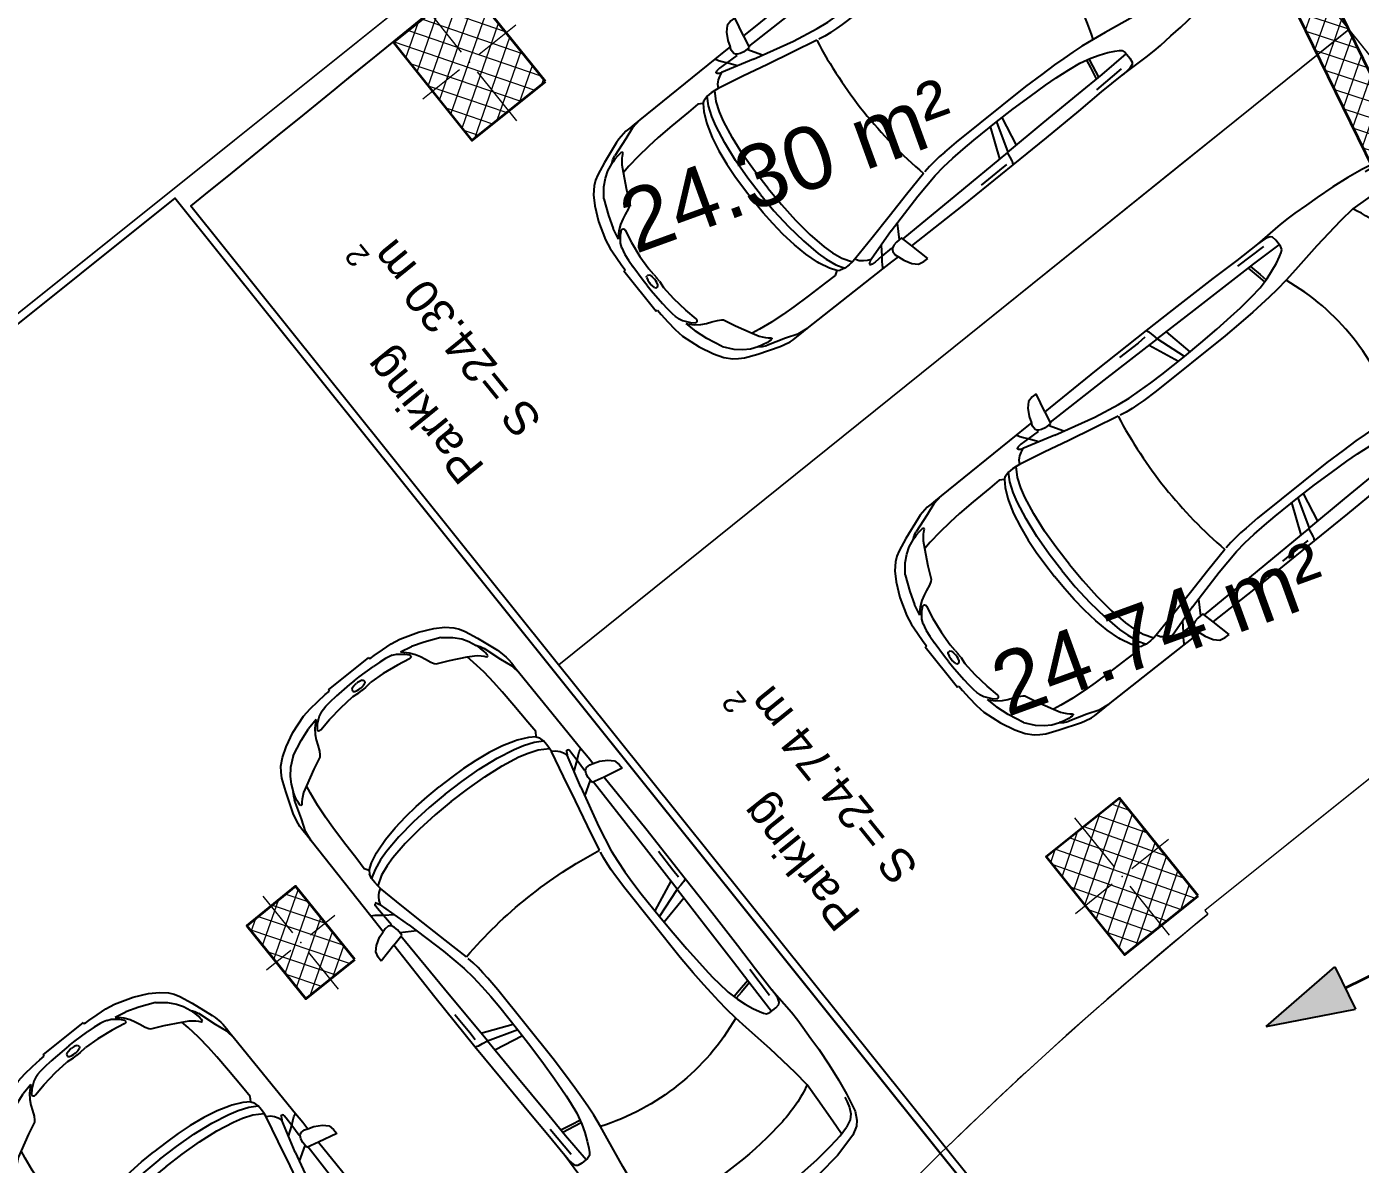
# Model space of a CAD drawing. Header units: metres. Extents: x 7511783 to 7512372, y 4692307 to 4692611.
# Drawn here: x 7511970.1 to 7511978.6, y 4692561.11 to 4692568.36 of the extents above; entities that cross this region are included whole.
import ezdxf

# ---------------------------------------------------------------- set-up
doc = ezdxf.new("R2010")
doc.units = ezdxf.units.M
doc.layers.get('0').update_dxf_attribs({"lineweight": 0})
for name, color, linetype, lineweight in [('2D Drafting - General_Pen_No__1', 7, 'Continuous', 0), ('A - Fill Zone_Pen_No__1', 7, 'Continuous', 0), ('A - Muret', 7, 'Continuous', 0), ('A - Muret_Pen_No__101', 252, 'Continuous', 0), ('A - Muret_Pen_No__7', 7, 'Continuous', 0), ('A - Pllaka Themel', 7, 'Continuous', 0), ('A - Pllaka Themel_Pen_No__42', 8, 'Continuous', 0), ('A - Shtyllat', 7, 'Continuous', 0), ('A - Shtyllat_Pen_No__1', 7, 'Continuous', 0), ('A - Shtyllat_Pen_No__7', 7, 'Continuous', 0), ('A -Polyline', 7, 'Continuous', 0), ('A -Polyline_Pen_No__1', 7, 'Continuous', 0), ('A -Polyline_Pen_No__178', 43, 'Continuous', 0), ('A -Polyline_Pen_No__48', 14, 'Continuous', 0), ('A -Polyline_Pen_No__8', 14, 'Continuous', 0), ('A1 - Bodrumi -1', 7, 'Continuous', 0), ('A1 - Bodrumi -1_Pen_No__42', 8, 'Continuous', 0), ('garazhat-netw', 1, 'Continuous', 0), ('Interior - Furniture _Pen_No__42', 8, 'Continuous', 0)]:
    doc.layers.add(name, color=color, linetype=linetype, lineweight=lineweight)
doc.styles.add('GENERATED_STYLE_1', font='arial.ttf')
doc.styles.get("Standard").update_dxf_attribs({"font": 'arial.ttf'})
pattern_1 = [(44.99999999999998, (0, 0), (-68.94290863686237, 68.94290863686243), []), (135.0000000000001, (0, 0), (68.94290863686219, 68.94290863686261), [])]

# ---------------------------------------------------------------- blocks, each defined once
blk = doc.blocks.new('Slab_5', base_point=(27099.99999994247, -19050.45703700876))
at = {"layer": 'A - Pllaka Themel_Pen_No__42', "color": 8, "linetype": 'Continuous', "lineweight": 25, "flags": 128}
blk.add_lwpolyline([(27099.99999994247, -19050.45703700876), (27099.99999994245, -53141.28956256484), (34367.48378446266, -53141.28956256484), (34572.08011014806, -54047.73212241127), (58725.51372234098, -48551.56399353076), (58577.30438397717, -47886.40318112022), (60192.66493870387, -47573.34216697117), (56976.71528492225, -33242.20353530695), (55470.262655318, -33580.37692266012), (52202.17436583388, -19050.80466526668)], close=True, dxfattribs=at)
blk = doc.blocks.new('Slab_6', base_point=(63264.51523607764, -68393.3326743771))
at = {"layer": 'A1 - Bodrumi -1_Pen_No__42', "color": 8, "linetype": 'Continuous', "lineweight": 25, "flags": 128}
blk.add_lwpolyline([(63264.51523607764, -68393.3326743771), (83257.00457082294, -63909.70114019907), (75456.13369070938, -29146.91751099753, 0.0021919497620864), (57048.23205081843, -33332.54687322022), (60252.72529317138, -47612.63264707229), (58637.28843211705, -47925.70844958309), (58785.1422201114, -48589.27355840802), (58818.69832244765, -48581.63779186852)], format="xyb", close=True, dxfattribs=at)
blk = doc.blocks.new('Wall_17', base_point=(-1850.000000000002, -8550.830745419275))
at = {"layer": 'A - Muret_Pen_No__101', "linetype": 'Continuous', "lineweight": 13}
h = blk.add_hatch(dxfattribs=at)
h.set_pattern_fill('CONCRETE_BLOCK', color=252, style=0, pattern_type=2)
h.set_pattern_definition(pattern_1)
h.paths.add_polyline_path([(-1850.000000000002, -8550.830745419275), (-1850.000000000003, -19000.83600967443), (-1600.000000000003, -19000.83600967443), (-1600.000000000002, -8550.830745419275)])
at = {"layer": 'A - Muret_Pen_No__7', "color": 7, "linetype": 'Continuous', "lineweight": 35, "flags": 128}
for points in [[(-1850.000000000002, -8550.830745419275), (-1850.000000000003, -19000.83600967443)], [(-1600.000000000003, -19000.83600967443), (-1600.000000000002, -8550.830745419275)]]:
    blk.add_lwpolyline(points, dxfattribs=at)
blk = doc.blocks.new('Column_141', base_point=(55613.52767402067, -37860.55248101849))
at = {"layer": 'A - Shtyllat', "linetype": 'Continuous', "lineweight": 0}
h = blk.add_hatch(dxfattribs=at)
h.set_pattern_fill('CONCRETE_BLOCK', color=18, style=0, pattern_type=2)
h.set_pattern_definition(pattern_1)
h.paths.add_polyline_path([(55875.10653684752, -38108.69860434547), (55741.9783790814, -37523.65425251409), (55351.94881119382, -37612.40635769151), (55485.07696895994, -38197.45070952289)])
at = {"layer": 'A - Shtyllat_Pen_No__1', "color": 7, "linetype": 'Continuous', "lineweight": 13}
for p, q in [((55595.77725298519, -37782.54656744096), (55529.21317410213, -37490.02439152528)), ((55691.53358759819, -37842.802059983), (55886.54837154198, -37798.4260073943)), ((55535.52176044315, -37878.30290205397), (55340.50697649936, -37922.67895464268)), ((55631.27809505615, -37938.55839459601), (55697.84217393921, -38231.0805705117))]:
    blk.add_line(p, q, dxfattribs=at)
blk.add_point((55613.52767402067, -37860.55248101849), dxfattribs=at)
at = {"layer": 'A - Shtyllat_Pen_No__7', "color": 7, "linetype": 'Continuous', "lineweight": 35, "flags": 128}
blk.add_lwpolyline([(55875.10653684752, -38108.69860434547), (55741.9783790814, -37523.65425251409), (55351.94881119382, -37612.40635769151), (55485.07696895994, -38197.45070952289)], close=True, dxfattribs=at)
blk = doc.blocks.new('Column_167', base_point=(60501.61449844529, -39779.61817843393))
at = {"layer": 'A - Shtyllat', "linetype": 'Continuous', "lineweight": 0}
h = blk.add_hatch(dxfattribs=at)
h.set_pattern_fill('CONCRETE_BLOCK', color=18, style=0, pattern_type=2)
h.set_pattern_definition(pattern_1)
h.paths.add_polyline_path([(60881.91809411467, -40104.22436309611), (60706.75142893356, -39323.63699488591), (60121.31090277591, -39455.01199377175), (60296.47756795703, -40235.59936198195)])
at = {"layer": 'A - Shtyllat_Pen_No__1', "color": 7, "linetype": 'Continuous', "lineweight": 13}
for p, q in [((60484.09783192718, -39701.55944161292), (60396.51449933662, -39311.26575750781)), ((60579.6732352663, -39762.10151191583), (60872.39349834514, -39696.41401247291)), ((60423.55576162427, -39797.13484495205), (60130.83549854544, -39862.82234439496)), ((60519.13116496341, -39857.67691525495), (60606.71449755395, -40247.97059936005))]:
    blk.add_line(p, q, dxfattribs=at)
blk.add_point((60501.61449844529, -39779.61817843393), dxfattribs=at)
at = {"layer": 'A - Shtyllat_Pen_No__7', "color": 7, "linetype": 'Continuous', "lineweight": 35, "flags": 128}
blk.add_lwpolyline([(60881.91809411467, -40104.22436309611), (60706.75142893356, -39323.63699488591), (60121.31090277591, -39455.01199377175), (60296.47756795703, -40235.59936198195)], close=True, dxfattribs=at)
blk = doc.blocks.new('Column_179', base_point=(59045.0060760387, -33287.85267673247))
at = {"layer": 'A - Shtyllat', "linetype": 'Continuous', "lineweight": 0}
h = blk.add_hatch(dxfattribs=at)
h.set_pattern_fill('CONCRETE_BLOCK', color=18, style=0, pattern_type=2)
h.set_pattern_definition(pattern_1)
h.paths.add_polyline_path([(59425.30967170808, -33612.45886139465), (59250.14300652697, -32831.87149318445), (58664.70248036931, -32963.24649207029), (58839.86914555044, -33743.83386028049)])
at = {"layer": 'A - Shtyllat_Pen_No__1', "color": 7, "linetype": 'Continuous', "lineweight": 13}
for p, q in [((59027.48940952059, -33209.79393991145), (58939.90607693003, -32819.50025580635)), ((59123.06481285972, -33270.33601021436), (59415.78507593855, -33204.64851077144)), ((58966.94733921767, -33305.36934325059), (58674.22707613886, -33371.0568426935)), ((59062.52274255681, -33365.91141355349), (59150.10607514737, -33756.2050976586))]:
    blk.add_line(p, q, dxfattribs=at)
blk.add_point((59045.0060760387, -33287.85267673247), dxfattribs=at)
at = {"layer": 'A - Shtyllat_Pen_No__7', "color": 7, "linetype": 'Continuous', "lineweight": 35, "flags": 128}
blk.add_lwpolyline([(59425.30967170808, -33612.45886139465), (59250.14300652697, -32831.87149318445), (58664.70248036931, -32963.24649207029), (58839.86914555044, -33743.83386028049)], close=True, dxfattribs=at)
blk = doc.blocks.new('Car 05 22')
at = {"layer": 'Interior - Furniture _Pen_No__42', "color": 8, "linetype": 'Continuous', "lineweight": 25}
for p, q in [((1961.117547741, 983.221158223), (1928.938242309, 983.221158223)), ((1928.938242309, 983.221158223), (1957.843908175, 858.0544967500001)), ((1996.903176747, 974.9060932165999), (1961.117547741, 983.221158223)), ((2026.89661068, 945.007687052), (1996.903176747, 974.9060932165999)), ((2054.5732194, 897.577022836), (2026.89661068, 945.007687052)), ((-78.35772569479998, 850.6357850930001), (-168.2198443133, 844.6061713611999)), ((-24.036324899, 852.2918850640001), (-78.35772569479998, 850.6357850930001)), ((40.3182760438, 852.3336850629998), (-24.036324899, 852.2918850640001)), ((230.8030912739, 845.5192631063), (40.3182760438, 852.3336850629998)), ((590.7241636140001, 851.6786068920001), (400.0158099590001, 847.596806379)), ((856.5325990199999, 856.169707455), (590.7241636140001, 851.6786068920001)), ((1129.8609284, 858.5331077519999), (856.5325990199999, 856.169707455)), ((1129.8609284, 858.5331077519999), (1120.69723063, 838.160005195)), ((1536.1071561, 860.3802508980001), (1129.8609284, 858.5331077519999)), ((1957.843908175, 858.0544967500001), (1536.1071561, 860.3802508980001)), ((1957.84390817, 858.0544967500001), (1977.22141076, 777.427813481)), ((2067.91700908, 857.6794056350001), (2054.5732194, 897.577022836)), ((2119.91703998, 857.4374531180001), (2067.91700908, 857.6794056350001)), ((2075.28112592, 835.6608695470001), (2067.91700908, 857.6794056350001)), ((2193.165590015, 856.4504063259001), (2119.91703998, 857.4374531180001)), ((2182.27381684, 834.081841238), (2193.16559002, 856.4504063260001)), ((2808.01466132, 852.5547640039999), (2193.165590015, 856.4504063259001)), ((2855.711363900001, 852.6327640009998), (2808.01466132, 852.5547640039999)), ((2808.01466132, 852.5547640039999), (2876.86636504, 843.317264394)), ((2891.44016583, 852.5287640049999), (2855.711363900001, 852.6327640009998)), ((2922.51356751, 852.034364026), (2891.44016583, 852.5287640049999)), ((2945.17226874, 849.4061641369999), (2922.51356751, 852.034364026)), ((-706.3378894982, 775.7872218095), (-757.6903274910002, 747.022066986)), ((-585.227090103, 801.027979058), (-706.3378894982, 775.7872218095)), ((-626.571782751, 772.4860242179999), (-664.8727541800001, 760.961322365)), ((-594.8871138119998, 778.4895580349998), (-626.571782751, 772.4860242179999)), ((-483.1389679684001, 817.2581826864), (-585.227090103, 801.027979058)), ((-372.3345973750002, 830.229933465), (-483.1389679684001, 817.2581826864)), ((-251.752794228, 841.043733947), (-372.3345973750002, 830.229933465)), ((-168.2198443133, 844.6061713611999), (-251.752794228, 841.043733947)), ((124.560977278, 791.3967861309999), (129.0398444, 820.4687779309999)), ((125.693926866, 743.8968737240001), (124.560977278, 791.3967861309999)), ((129.0398444, 820.4687779309999), (138.886242882, 832.3883788069998)), ((138.886242882, 832.3883788069998), (165.168377873, 840.275885275)), ((165.168377873, 840.275885275), (194.733578306, 844.324685204)), ((194.733578306, 844.324685204), (230.803091274, 845.519263106)), ((210.873013229, 809.2317387879999), (418.0703055720001, 816.1926024380003)), ((400.0158099590001, 847.596806379), (230.8030912739, 845.5192631063)), ((813.627009446, 769.327996556), (521.9507803269998, 764.6728959719999)), ((1108.59023357, 773.98329714), (813.627009446, 769.327996556)), ((1036.25651944, 772.8416796290002), (996.5002997029998, 578.7916468290002)), ((1041.96657906, 578.0240872360001), (1107.56627095, 773.967136299)), ((1173.32542975, 774.895061201), (1090.33970038, 577.89253068)), ((1115.14443198, 808.948201529), (1108.59023357, 773.98329714)), ((1108.59023357, 773.98329714), (1537.61805657, 780.025947399)), ((1119.51383092, 833.2672045809999), (1115.14443198, 808.948201529)), ((1120.16623076, 836.3248049650001), (1119.51383092, 833.2672045809999)), ((1120.69723063, 838.160005195), (1120.16623076, 836.3248049650001)), ((1162.63563846, 830.4777734580001), (1220.13025657, 829.0713745190002)), ((1220.13025657, 829.0713745190002), (1369.65750367, 831.489072695)), ((1537.61805657, 780.025611521), (1974.99295641, 786.0764425990001)), ((1939.15395607, 686.22492547), (1995.917261, 777.427813481)), ((1977.22141076, 777.427813481), (2019.59119012, 777.427813481)), ((2019.59119012, 777.427813481), (2044.48611622, 783.069509224)), ((2044.48611622, 783.069509224), (2063.35562216, 792.2740022800001)), ((2063.35562216, 792.2740022800001), (2070.42572439, 799.8521965630001)), ((2068.68333559, 787.696981005), (2065.39356605, 794.4584027669999)), ((2068.68333559, 787.696981005), (2148.02030692, 790.4828861469999)), ((2070.42572439, 799.8521965630001), (2075.2191259, 809.3983893609999)), ((2075.2191259, 809.3983893609999), (2075.28112592, 835.6608695470001)), ((2106.51930118, 732.1586113790001), (2148.02030692, 790.4828861469999)), ((2148.02030692, 790.4828861469999), (2166.81146925, 813.814537484)), ((2148.02030692, 790.4828861469999), (2205.61920777, 792.204186117)), ((2166.81146925, 813.814537484), (2182.27381684, 834.081841238)), ((2205.61920777, 792.204186117), (2227.21980808, 791.0038861380001)), ((2226.59190807, 769.8777067159999), (2213.53100788, 762.9814866290001)), ((2234.36910819, 773.9630864369999), (2226.59190807, 769.8828865080001)), ((2227.21980808, 791.0038861380001), (2232.61990816, 790.029986155)), ((2232.61990816, 790.029986155), (2237.93539134, 787.2871225249999)), ((2238.46067648, 776.864360243), (2234.36910819, 773.9630864369999)), ((2240.81890828, 784.03918626), (2237.93539134, 787.2871225249999)), ((2238.46067648, 776.864360243), (2240.85090828, 780.5209863219999)), ((2240.85090828, 780.5209863219999), (2240.81890828, 784.03918626)), ((2876.86636504, 843.317264394), (2954.16376923, 813.731165643)), ((2904.11849592, 832.8863289209997), (2905.06820589, 832.8379901159999)), ((2989.61447115, 839.6482645490003), (2945.17226874, 849.4061641369999)), ((2954.16376923, 813.731165643), (3075.78877375, 774.6896785450001)), ((3013.55027244, 833.064864827), (2989.61447115, 839.6482645490003)), ((3154.26138006, 782.5577669589998), (3013.55027244, 833.064864827)), ((3023.66221975, 762.4851866380001), (3034.64521991, 765.0503865930001)), ((3034.64521991, 765.0503865930001), (3046.93432009, 763.817386614)), ((3100.48402088, 763.1120866269999), (3075.78877375, 774.6896785450001)), ((3235.883818752, 747.6101556219), (3154.26138006, 782.5577669589998)), ((-784.8200333720001, 721.8124613509999), (-815.0478655078, 667.7598955197002)), ((-757.6903274910002, 747.022066986), (-784.8200333720001, 721.8124613509999)), ((-729.425104913, 716.3992494200002), (-750.577082573, 669.7773949330001)), ((-701.0941271610001, 743.2591195180001), (-729.425104913, 716.3992494200002)), ((-664.8727541800001, 760.961322365), (-701.0941271610001, 743.2591195180001)), ((327.3887276080001, 761.920895626), (125.394377448, 756.455747737)), ((132.429139117, 722.8048827370001), (125.693926866, 743.8968737240001)), ((146.670770152, 710.6062742990001), (132.429139117, 722.8048827370001)), ((171.252864179, 696.6287725440001), (146.670770152, 710.6062742990001)), ((212.566754139, 676.5412700230002), (171.252864179, 696.6287725440001)), ((521.9507803269998, 764.6728959719999), (327.3887276080001, 761.920895626)), ((339.1227247570001, 683.1192857359999), (329.5580559370001, 633.8673348859999)), ((355.2943663540001, 762.315609428), (339.1227247570001, 683.1192857359999)), ((357.2289958010001, 683.375391506), (346.76505809, 629.492778784)), ((373.4006373970002, 762.5717151969999), (357.2289958010001, 683.375391506)), ((2000.39650233, 701.591770694), (1730.35620914, 633.8338533080002)), ((2000.39650233, 701.591770694), (2213.53100788, 762.9814866290001)), ((2122.045506540001, 659.9572884350001), (2293.79610906, 697.6509877739999)), ((2213.53100788, 762.9814866290001), (2238.34670825, 752.240186817)), ((2238.34670825, 752.240186817), (2258.53170854, 739.717487037)), ((2258.53170854, 739.717487037), (2269.0398087, 731.086787188)), ((2269.0398087, 731.086787188), (2278.83550884, 721.965087348)), ((2278.83550884, 721.965087348), (2293.79610906, 697.6509877739999)), ((2293.79610906, 697.6509877739999), (2317.1870094, 700.7385877199999)), ((2293.79610906, 697.6386630720001), (2293.79610906, 697.6509877739999)), ((2317.1870094, 700.7385877199999), (2345.74280982, 702.7498876850001)), ((2355.134199750001, 639.912801441), (2317.1870094, 700.7385877199999)), ((2345.74280982, 702.7498876850001), (2378.929310310001, 702.0184876970001)), ((2410.10490185, 649.1086815510001), (2378.929310310001, 702.0184876970001)), ((2378.929310310001, 702.0184876970001), (2410.57231077, 694.2028878339999)), ((2410.57231077, 694.2028878339999), (2410.58631694, 694.1782473540001)), ((2428.73881104, 681.7061880529999), (2410.57231077, 694.2028878339999)), ((2428.73881104, 681.7061880529999), (2457.25830016, 700.035535323)), ((2428.77597173, 681.700745325), (2428.73881104, 681.7061880529999)), ((2428.77597173, 681.700745325), (2456.66545813, 639.8418234830003)), ((2457.25830016, 700.035535323), (2535.4819126, 697.9905877680001)), ((2535.422612600001, 697.9916562040003), (2673.21491462, 695.5089878119999)), ((2535.46586986, 697.9894090810001), (2535.4819126, 697.988971943)), ((2673.21491462, 695.5089878119999), (2787.200816290001, 691.4809878819998)), ((2787.200816290001, 691.4809878819998), (2868.415817480001, 687.223087957)), ((2868.395882330001, 687.22488671), (2959.72331881, 678.984388101)), ((2959.72331881, 678.984388101), (2868.415817480001, 687.1969879569999)), ((3022.47491973, 758.305686711), (3023.66221975, 762.4851866380001)), ((3024.49924208, 753.7186598590001), (3022.47491973, 758.305686711)), ((3037.91041996, 743.452886971), (3024.49924208, 753.7186598590001)), ((3050.61522015, 730.6688871950001), (3037.91041996, 743.452886971)), ((3046.93432009, 763.817386614), (3060.9451203, 762.9292866300001)), ((3064.50712035, 714.6457874760001), (3050.61522015, 730.6688871950001)), ((3060.9451203, 762.9292866300001), (3089.85712072, 757.3861867269998)), ((3076.97452053, 697.807687771), (3064.50712035, 714.6457874760001)), ((3100.00912087, 656.556188494), (3076.97452053, 697.807687771)), ((3089.85712072, 757.3861867269998), (3108.43932099, 751.4304868319999)), ((3114.13862108, 753.3111867989999), (3100.48402088, 763.1120866269999)), ((3108.43932099, 751.4304868319999), (3122.8656212, 746.4359869189999)), ((3122.8656212, 746.4359869189999), (3114.13862108, 753.3111867989999)), ((3170.0706946, 726.5554905960001), (3122.8656212, 746.4359869189999)), ((3211.69204952, 701.0151137130001), (3170.0706946, 726.5554905960001)), ((3254.25934432, 663.1775183300001), (3211.69204952, 701.0151137130001)), ((3269.07948628, 728.3294692490001), (3235.883818752, 747.6101556219)), ((3298.56678787, 705.6390702070001), (3269.07948628, 728.3294692490001)), ((3337.33388997, 663.3806719909999), (3298.56678787, 705.6390702070001)), ((-815.0478655078, 667.7598955197002), (-855.0523550635, 511.0116477078998)), ((-768.2719792499998, 602.2788720830002), (-782.764796709, 510.0106247469999)), ((-768.2719792499998, 602.2788720830002), (-750.577082573, 669.7773949330001)), ((-764.3441764490001, 617.261773195), (-665.728145997, 623.9546285630003)), ((-665.728145997, 623.9546285630003), (-500.877431885, 634.180288886)), ((-500.877431885, 634.180288886), (-383.0238853850001, 641.9613403830001)), ((-383.0238853850001, 641.9613403830001), (-274.220886173, 631.318400078)), ((-274.220886173, 631.318400078), (-56.404854203, 600.536895199)), ((-56.404854203, 600.536895199), (145.941775497, 566.5900898169999)), ((266.3151410770001, 654.566867265), (212.566754139, 676.5412700230002)), ((319.4903281550001, 636.426864989), (266.3151410770001, 654.566867265)), ((392.7088835140001, 617.8124267930001), (319.4903281550001, 636.426864989)), ((474.8166917820001, 607.1053878569999), (392.7088835140001, 617.8124267930001)), ((521.3449804749999, 601.6186871690002), (474.8166917820001, 607.1053878569999)), ((569.9935686519999, 596.8381865689998), (521.3449804749999, 601.6186871690002)), ((652.59274858, 590.9845858339997), (569.9935686519999, 596.8381865689998)), ((1562.00595611, 600.596478384), (1483.8761315, 590.1361862749999)), ((1730.35620914, 633.8338533080002), (1562.00595611, 600.596478384)), ((1779.61280153, 581.7538898049997), (1952.84760406, 621.338789111)), ((1952.84760406, 621.338789111), (2122.045506540001, 659.9572884350001)), ((2379.77420337, 575.387091212), (2355.13301598, 639.9159014410001)), ((2436.02871163, 583.2244924540001), (2410.10490185, 649.1086815510001)), ((2456.66545813, 639.8418234830003), (2487.236391870001, 574.2621729599999)), ((2959.72331881, 678.984388101), (3047.2313201, 666.2002883250001)), ((3047.20992906, 666.2041971140001), (3100.00912087, 656.556188494)), ((3152.92075342, 553.873393456), (3100.00912087, 656.556188494)), ((3301.867263790001, 602.80900872), (3254.25934432, 663.1775183300001)), ((3301.867263790001, 602.80900872), (3346.015513130001, 501.4217980699999)), ((3374.49419199, 603.583974516), (3337.33388997, 663.3806719909999)), ((3418.40079436, 512.7439783509999), (3374.49419199, 603.583974516)), ((-855.0523550635, 511.0116477078998), (-874.6778528530002, 344.9579771100001)), ((-782.7621654889999, 510.027376359), (-794.5333543099999, 390.6265818930001)), ((145.941775497, 566.5900898169999), (233.261172115, 552.312592089)), ((233.261172115, 552.312592089), (315.3092800730001, 541.359190513)), ((315.2936019620001, 541.3606176840001), (384.2945810830001, 535.0794906230001)), ((384.2815104790001, 535.080362318), (454.174320738, 530.4191213629999)), ((454.170282107, 530.4193907049998), (526.242583163, 526.2868907769997)), ((526.2331313149998, 526.2873073839999), (627.7018846490002, 521.814890855)), ((627.698546207, 521.8149872519999), (756.75876515, 518.0884218199999)), ((772.8388193580001, 584.9903850819998), (652.59274858, 590.9845858339997)), ((756.75876515, 518.0884218199999), (1322.62824821, 518.052230308)), ((907.2666866909999, 580.298084493), (772.8388193580001, 584.9903850819998)), ((1041.96657906, 578.0240872360001), (907.2666866909999, 580.298084493)), ((1227.79815085, 577.5186957939999), (1041.96657906, 578.0240872360001)), ((1316.09897866, 580.475793563), (1227.79815085, 577.5186957939999)), ((1403.02450604, 584.4121905939998), (1316.09897866, 580.475793563)), ((1322.62824821, 518.052230308), (1420.49779626, 521.652890858)), ((1483.8761315, 590.1361862749999), (1403.02450604, 584.4121905939998)), ((1420.49066257, 521.652523245), (1466.64156934, 524.030772681)), ((1466.62639694, 524.0299908169999), (1510.87647584, 527.594696836)), ((1510.85529759, 527.5929907539999), (1554.25309822, 533.0576906580001)), ((1554.25309822, 533.0576906580001), (1596.82961355, 540.969674969)), ((1597.28918852, 541.1774857889999), (1596.65116701, 540.8889849259999)), ((1610.72419049, 544.0665862469999), (1779.61280153, 581.7538898049997)), ((2397.334105950001, 514.2584815219999), (2379.77250853, 575.3929912130001)), ((2419.31580918, 395.7362626700001), (2397.33316008, 514.2635815229997)), ((2453.63941421, 521.616582688), (2436.02871163, 583.2244924540001)), ((2477.61661773, 401.0764635800001), (2453.63941421, 521.616582688)), ((2487.236391870001, 574.2621729599999), (2491.79934275, 562.0052962960001)), ((2491.79994982, 562.0052962960001), (2517.90263133, 477.034766618)), ((3189.62073735, 475.569766106), (3152.92075342, 553.873393456)), ((3457.47689648, 393.0984834030001), (3418.40079436, 512.7439783509999)), ((2517.90263133, 477.034766618), (2537.54372273, 384.0810341510001)), ((3199.39883308, 466.7584630290001), (3189.62073735, 475.569766106)), ((3220.69886845, 454.388540188), (3199.39883308, 466.7584630290001)), ((3256.10680826, 439.2417534179999), (3220.67662376, 454.4014587129999)), ((3288.390194130001, 425.101248479), (3256.10680826, 439.2417534179999)), ((3319.36158057, 408.41284265), (3288.390194130001, 425.101248479)), ((3346.015513130001, 501.4217980699999), (3374.297465860001, 419.557472908)), ((-874.6778528530002, 344.9579771100001), (-882.944054645, 194.680643518)), ((-794.5333543099999, 390.6265818930001), (-802.4328468090001, 258.715288008)), ((2433.73206705, 266.091642182), (2419.31580918, 395.7362626700001)), ((2493.88922012, 269.050242651), (2477.61661773, 401.0764635800001)), ((2537.54372273, 384.0810341510001), (2551.45611664, 285.6281997640001)), ((3353.46269085, 384.2512837760001), (3319.36158057, 408.41284265)), ((3321.23357975, 370.497229407), (3320.99727986, 362.132926485)), ((3320.99727986, 362.132926485), (3338.31527228, 276.8564967000001)), ((3324.654278260001, 377.297531782), (3321.23357975, 370.497229407)), ((3328.30797666, 379.591332583), (3324.654278260001, 377.297531782)), ((3338.468372210001, 379.4523325350001), (3328.30797666, 379.591332583)), ((3363.640761200001, 357.811724976), (3338.468372210001, 379.4523325350001)), ((3377.182392130001, 359.9734848010001), (3353.46269085, 384.2512837760001)), ((3396.66521323, 315.8049103040001), (3363.640761200001, 357.811724976)), ((3391.09039087, 344.247647689), (3374.297465860001, 419.557472908)), ((3391.09039087, 344.247647689), (3377.182392130001, 359.9734848010001)), ((3468.34279707, 330.9338860280001), (3457.47689648, 393.0984834030001)), ((-802.4328468090001, 258.715288008), (-806.8131426489999, 124.936494209)), ((2441.61713002, 131.955220918), (2433.73181129, 266.093942182)), ((2503.10292147, 133.173421111), (2493.88922012, 269.050242651)), ((2551.45611664, 285.6281997640001), (2559.71041303, 193.693567653)), ((3338.31527228, 276.8564967000001), (3351.882966340001, 172.661960307)), ((3408.0703938, 289.3779877820001), (3396.66521323, 315.8049103040001)), ((3408.0703938, 289.3779877820001), (3413.77629411, 267.259988716)), ((3413.77548775, 267.2641933500001), (3418.45445829, 242.866384828)), ((3474.4914974, 263.721088865), (3468.34279707, 330.9338860280001)), ((3478.33319761, 199.917191559), (3474.4914974, 263.721088865)), ((-882.944054645, 194.680643518), (-885.3767076889999, 0)), ((2559.71041303, 193.693567653), (2564.38081099, 101.185635342)), ((3351.882966340001, 172.661960307), (3358.343763510001, 75.87012649980001)), ((3418.452194370001, 242.878189745), (3424.044894670001, 200.723791525)), ((3424.044894670001, 200.723791525), (3427.72848251, 152.023715234)), ((3479.35651311, 164.9481933352), (3478.33319761, 199.917191559)), ((-806.8131426489999, 124.936494209), (-808.0470753050001, 0)), ((2444.0197128, -0.0273000043277), (2441.61701245, 131.957220918)), ((2506.01959488, -3.86e-13), (2503.10292147, 133.173421111)), ((2564.38081099, 101.185635342), (2566.01761027, -0.00610000213065)), ((3432.36383112, 39.98011396419999), (3427.72848251, 152.023715234)), ((3489.519598210001, 164.9481933352), (3479.35651311, 164.9481933352)), ((3489.519598210001, -164.9481933352), (3489.519598210001, 164.9481933352)), ((-885.3767076889999, 0), (-882.944054645, -194.680643518)), ((-806.8131426489999, -124.936494209), (-808.0470753050001, 1.477e-13)), ((2444.0197128, 0.0273000043271), (2441.61701245, -131.957220918)), ((2564.38081099, -101.185635342), (2566.01761027, 0.00610000212997)), ((3353.95786543, 27.8932505984), (3358.343763510001, 75.87012649980001)), ((3353.95786543, 27.8932505984), (3353.95786543, -0.7649002671629999)), ((3353.95786543, -27.8932505984), (3353.95786543, 0.7649002671619999)), ((3370.89075802, 11.74110410089999), (3370.32315827, -0.7649002671629999)), ((3370.89075802, -11.74110410089999), (3370.32315827, 0.7649002671619999)), ((3372.49235732, 23.6550082622), (3370.89075802, 11.74110410089999)), ((3376.267285060001, 38.99395092400001), (3372.49235732, 23.6550082622)), ((3381.98685317, 46.5714162664), (3376.267285060001, 38.99395092400001)), ((3386.21005132, 48.3522168884), (3381.98685317, 46.5714162664)), ((3386.21005132, 48.3522168884), (3394.28954778, 48.3522168884)), ((3398.51284593, 46.5714162664), (3394.28954778, 48.3522168884)), ((3404.23226311, 38.99375151340001), (3398.51284593, 46.5714162664)), ((3404.23226311, 38.99375151340001), (3408.00714178, 23.6550082622)), ((3408.00714178, 23.6550082622), (3409.766541010001, 8.055102813469999)), ((3409.766541010001, 8.055102813469999), (3409.766541010001, -4.961e-13)), ((3431.76949509, 57.3729975776), (3431.76949509, 56.7710829698)), ((3432.04453126, -0.0109000038072), (3432.36383112, 39.98011396419999)), ((3432.04453126, 0.0109000038063), (3432.36383112, -39.98011396419999)), ((2506.01959488, -2.78e-13), (2503.10292147, -133.173421111)), ((3351.882966340001, -172.661960307), (3358.343763510001, -75.87012649980001)), ((3353.95786543, -27.8932505984), (3358.343763510001, -75.87012649980001)), ((3372.49235732, -23.6550082622), (3370.89075802, -11.74110410089999)), ((3376.267285060001, -38.99395092400001), (3372.49235732, -23.6550082622)), ((3381.98685317, -46.5714162664), (3376.267285060001, -38.99395092400001)), ((3386.21005132, -48.3522168884), (3381.98685317, -46.5714162664)), ((3386.21005132, -48.3522168884), (3394.28954778, -48.3522168884)), ((3398.51284593, -46.5714162664), (3394.28954778, -48.3522168884)), ((3404.23226311, -38.99375151340001), (3398.51284593, -46.5714162664)), ((3404.23226311, -38.99375151340001), (3408.00714178, -23.6550082622)), ((3408.00714178, -23.6550082622), (3409.766541010001, -8.055102813469999)), ((3409.766541010001, -8.055102813469999), (3409.766541010001, -3.892e-13)), ((3432.36383112, -39.98011396419999), (3427.72848251, -152.023715234)), ((3431.76949509, -57.3729975776), (3431.76949509, -56.7710829698)), ((-802.4328468090001, -258.715288008), (-806.8131426489999, -124.936494209)), ((2441.61713002, -131.955220918), (2433.73181129, -266.093942182)), ((2503.10292147, -133.173421111), (2493.88922012, -269.050242651)), ((2559.71041303, -193.693567653), (2564.38081099, -101.185635342)), ((3424.044894670001, -200.723791525), (3427.72848251, -152.023715234)), ((3478.33319761, -199.917191559), (3479.35651311, -164.9481933352)), ((3479.35651311, -164.9481933352), (3489.519598210001, -164.9481933352)), ((-882.944054645, -194.680643518), (-874.6778528530002, -344.9579771100001)), ((2551.45611664, -285.6281997640001), (2559.71041303, -193.693567653)), ((3338.31527228, -276.8564967000001), (3351.882966340001, -172.661960307)), ((3413.77548775, -267.2641933500001), (3418.45445829, -242.866384828)), ((3418.452194370001, -242.878189745), (3424.044894670001, -200.723791525)), ((3474.4914974, -263.721088865), (3478.33319761, -199.917191559)), ((-794.5333543099999, -390.6265818930001), (-802.4328468090001, -258.715288008)), ((2433.73206705, -266.091642182), (2419.31580918, -395.7362626700001)), ((2493.88922012, -269.050242651), (2477.61661773, -401.0764635800001)), ((2537.54372273, -384.0810341510001), (2551.45611664, -285.6281997640001)), ((3320.99727986, -362.132926485), (3338.31527228, -276.8564967000001)), ((3396.66521323, -315.8049103040001), (3363.640761200001, -357.811724976)), ((3408.0703938, -289.3779877820001), (3396.66521323, -315.8049103040001)), ((3408.0703938, -289.3779877820001), (3413.77629411, -267.259988716)), ((3457.47689648, -393.0984834030001), (3468.34279707, -330.9338860280001)), ((3468.34279707, -330.9338860280001), (3474.4914974, -263.721088865)), ((-874.6778528530002, -344.9579771100001), (-855.0523550635, -511.0116477078998)), ((-782.7621654889999, -510.027376359), (-794.5333543099999, -390.6265818930001)), ((2419.31580918, -395.7362626700001), (2397.33316008, -514.2635815229997)), ((2477.61661773, -401.0764635800001), (2453.63941421, -521.616582688)), ((2517.90263133, -477.034766618), (2537.54372273, -384.0810341510001)), ((3319.36158057, -408.41284265), (3288.390194130001, -425.101248479)), ((3353.46269085, -384.2512837760001), (3319.36158057, -408.41284265)), ((3321.23357975, -370.497229407), (3320.99727986, -362.132926485)), ((3324.654278260001, -377.297531782), (3321.23357975, -370.497229407)), ((3328.30797666, -379.591332583), (3324.654278260001, -377.297531782)), ((3338.468372210001, -379.4523325350001), (3328.30797666, -379.591332583)), ((3363.640761200001, -357.811724976), (3338.468372210001, -379.4523325350001)), ((3346.015513130001, -501.4217980699999), (3374.297465860001, -419.557472908)), ((3377.182392130001, -359.9734848010001), (3353.46269085, -384.2512837760001)), ((3391.09039087, -344.247647689), (3374.297465860001, -419.557472908)), ((3391.09039087, -344.247647689), (3377.182392130001, -359.9734848010001)), ((3418.40079436, -512.7439783509999), (3457.47689648, -393.0984834030001)), ((2491.79994982, -562.0052962960001), (2517.90263133, -477.034766618)), ((3189.62073735, -475.569766106), (3152.92075342, -553.873393456)), ((3199.39883308, -466.7584630290001), (3189.62073735, -475.569766106)), ((3220.69886845, -454.388540188), (3199.39883308, -466.7584630290001)), ((3256.10680826, -439.2417534179999), (3220.67662376, -454.4014587129999)), ((3288.390194130001, -425.101248479), (3256.10680826, -439.2417534179999)), ((3301.867263790001, -602.80900872), (3346.015513130001, -501.4217980699999)), ((-855.0523550635, -511.0116477078998), (-815.0478655078, -667.7598955197002)), ((-768.2719792499998, -602.2788720830002), (-782.764796709, -510.0106247469999)), ((-56.404854203, -600.536895199), (145.941775497, -566.5900898169999)), ((145.941775497, -566.5900898169999), (233.261172115, -552.312592089)), ((233.261172115, -552.312592089), (315.3092800730001, -541.359190513)), ((315.2936019620001, -541.3606176840001), (384.2945810830001, -535.0794906230001)), ((384.2815104790001, -535.080362318), (454.174320738, -530.4191213629999)), ((454.170282107, -530.4193907049998), (526.242583163, -526.2868907769997)), ((526.2331313149998, -526.2873073839999), (627.7018846490002, -521.814890855)), ((652.59274858, -590.9845858339997), (569.9935686519999, -596.8381865689998)), ((627.698546207, -521.8149872519999), (756.75876515, -518.0884218199999)), ((772.8388193580001, -584.9903850819998), (652.59274858, -590.9845858339997)), ((756.75876515, -518.0884218199999), (1322.62824821, -518.052230308)), ((907.2666866909999, -580.298084493), (772.8388193580001, -584.9903850819998)), ((1041.96657906, -578.0240872360001), (907.2666866909999, -580.298084493)), ((1036.25651944, -772.8416796290002), (996.5002997029998, -578.7916468290002)), ((1227.79815085, -577.5186957939999), (1041.96657906, -578.0240872360001)), ((1041.96657906, -578.0240872360001), (1107.56627095, -773.967136299)), ((1173.32542975, -774.895061201), (1090.33970038, -577.89253068)), ((1316.09897866, -580.475793563), (1227.79815085, -577.5186957939999)), ((1403.02450604, -584.4121905939998), (1316.09897866, -580.475793563)), ((1322.62824821, -518.052230308), (1420.49779626, -521.652890858)), ((1483.8761315, -590.1361862749999), (1403.02450604, -584.4121905939998)), ((1420.49066257, -521.652523245), (1466.64156934, -524.030772681)), ((1466.62639694, -524.0299908169999), (1510.87647584, -527.594696836)), ((1562.00595611, -600.596478384), (1483.8761315, -590.1361862749999)), ((1510.85529759, -527.5929907539999), (1554.25309822, -533.0576906580001)), ((1554.25309822, -533.0576906580001), (1596.82961355, -540.969674969)), ((1597.28918852, -541.1774857889999), (1596.65116701, -540.8889849259999)), ((1610.72419049, -544.0665862469999), (1779.61280153, -581.7538898049997)), ((1779.61280153, -581.7538898049997), (1952.84760406, -621.338789111)), ((2379.77420337, -575.387091212), (2355.13301598, -639.9159014410001)), ((2397.334105950001, -514.2584815219999), (2379.77250853, -575.3929912130001)), ((2436.02871163, -583.2244924540001), (2410.10490185, -649.1086815510001)), ((2453.63941421, -521.616582688), (2436.02871163, -583.2244924540001)), ((2456.66545813, -639.8418234830003), (2487.236391870001, -574.2621729599999)), ((2487.236391870001, -574.2621729599999), (2491.79934275, -562.0052962960001)), ((3152.92075342, -553.873393456), (3100.00912087, -656.556188494)), ((3374.49419199, -603.583974516), (3418.40079436, -512.7439783509999)), ((-815.0478655078, -667.7598955197002), (-784.8200333720001, -721.8124613509999)), ((-768.2719792499998, -602.2788720830002), (-750.577082573, -669.7773949330001)), ((-764.3441764490001, -617.261773195), (-665.728145997, -623.9546285630003)), ((-729.425104913, -716.3992494200002), (-750.577082573, -669.7773949330001)), ((-665.728145997, -623.9546285630003), (-500.877431885, -634.180288886)), ((-500.877431885, -634.180288886), (-383.0238853850001, -641.9613403830001)), ((-383.0238853850001, -641.9613403830001), (-274.220886173, -631.318400078)), ((-274.220886173, -631.318400078), (-56.404854203, -600.536895199)), ((212.566754139, -676.5412700230002), (171.252864179, -696.6287725440001)), ((266.3151410770001, -654.566867265), (212.566754139, -676.5412700230002)), ((319.4903281550001, -636.426864989), (266.3151410770001, -654.566867265)), ((392.7088835140001, -617.8124267930001), (319.4903281550001, -636.426864989)), ((339.1227247570001, -683.1192857359999), (329.5580559370001, -633.8673348859999)), ((357.2289958010001, -683.375391506), (346.76505809, -629.492778784)), ((474.8166917820001, -607.1053878569999), (392.7088835140001, -617.8124267930001)), ((521.3449804749999, -601.6186871690002), (474.8166917820001, -607.1053878569999)), ((569.9935686519999, -596.8381865689998), (521.3449804749999, -601.6186871690002)), ((1730.35620914, -633.8338533080002), (1562.00595611, -600.596478384)), ((2000.39650233, -701.591770694), (1730.35620914, -633.8338533080002)), ((1952.84760406, -621.338789111), (2122.045506540001, -659.9572884350001)), ((2122.045506540001, -659.9572884350001), (2293.79610906, -697.6509877739999)), ((2355.134199750001, -639.912801441), (2317.1870094, -700.7385877199999)), ((2410.10490185, -649.1086815510001), (2378.929310310001, -702.0184876970001)), ((2428.77597173, -681.700745325), (2456.66545813, -639.8418234830003)), ((2868.395882330001, -687.22488671), (2959.72331881, -678.984388101)), ((2959.72331881, -678.984388101), (2868.415817480001, -687.1969879569999)), ((2959.72331881, -678.984388101), (3047.2313201, -666.2002883250001)), ((3047.20992906, -666.2041971140001), (3100.00912087, -656.556188494)), ((3100.00912087, -656.556188494), (3076.97452053, -697.807687771)), ((3254.25934432, -663.1775183300001), (3211.69204952, -701.0151137130001)), ((3301.867263790001, -602.80900872), (3254.25934432, -663.1775183300001)), ((3298.56678787, -705.6390702070001), (3337.33388997, -663.3806719909999)), ((3337.33388997, -663.3806719909999), (3374.49419199, -603.583974516)), ((-784.8200333720001, -721.8124613509999), (-757.6903274910002, -747.022066986)), ((-757.6903274910002, -747.022066986), (-706.3378894982, -775.7872218095)), ((-701.0941271610001, -743.2591195180001), (-729.425104913, -716.3992494200002)), ((-664.8727541800001, -760.961322365), (-701.0941271610001, -743.2591195180001)), ((-626.571782751, -772.4860242179999), (-664.8727541800001, -760.961322365)), ((125.693926866, -743.8968737240001), (124.560977278, -791.3967861309999)), ((327.3887276080001, -761.920895626), (125.394377448, -756.455747737)), ((132.429139117, -722.8048827370001), (125.693926866, -743.8968737240001)), ((146.670770152, -710.6062742990001), (132.429139117, -722.8048827370001)), ((171.252864179, -696.6287725440001), (146.670770152, -710.6062742990001)), ((521.9507803269998, -764.6728959719999), (327.3887276080001, -761.920895626)), ((355.2943663540001, -762.315609428), (339.1227247570001, -683.1192857359999)), ((373.4006373970002, -762.5717151969999), (357.2289958010001, -683.375391506)), ((813.627009446, -769.327996556), (521.9507803269998, -764.6728959719999)), ((1939.15395607, -686.22492547), (1995.917261, -777.427813481)), ((2000.39650233, -701.591770694), (2213.53100788, -762.9814866290001)), ((2106.51930118, -732.1586113790001), (2148.02030692, -790.4828861469999)), ((2213.53100788, -762.9814866290001), (2238.34670825, -752.240186817)), ((2226.59190807, -769.8777067159999), (2213.53100788, -762.9814866290001)), ((2238.34670825, -752.240186817), (2258.53170854, -739.717487037)), ((2258.53170854, -739.717487037), (2269.0398087, -731.086787188)), ((2269.0398087, -731.086787188), (2278.83550884, -721.965087348)), ((2278.83550884, -721.965087348), (2293.79610906, -697.6509877739999)), ((2293.79610906, -697.6386630720001), (2293.79610906, -697.6509877739999)), ((2293.79610906, -697.6509877739999), (2317.1870094, -700.7385877199999)), ((2317.1870094, -700.7385877199999), (2345.74280982, -702.7498876850001)), ((2345.74280982, -702.7498876850001), (2378.929310310001, -702.0184876970001)), ((2378.929310310001, -702.0184876970001), (2410.57231077, -694.2028878339999)), ((2428.73881104, -681.7061880529999), (2410.57231077, -694.2028878339999)), ((2410.57231077, -694.2028878339999), (2410.58631694, -694.1782473540001)), ((2428.77597173, -681.700745325), (2428.73881104, -681.7061880529999)), ((2428.73881104, -681.7061880529999), (2457.25830016, -700.035535323)), ((2457.25830016, -700.035535323), (2535.4819126, -697.9905877680001)), ((2535.422612600001, -697.9916562040003), (2673.21491462, -695.5089878119999)), ((2535.46586986, -697.9894090810001), (2535.4819126, -697.988971943)), ((2673.21491462, -695.5089878119999), (2787.200816290001, -691.4809878819998)), ((2787.200816290001, -691.4809878819998), (2868.415817480001, -687.223087957)), ((3024.49924208, -753.7186598590001), (3022.47491973, -758.305686711)), ((3022.47491973, -758.305686711), (3023.66221975, -762.4851866380001)), ((3023.66221975, -762.4851866380001), (3034.64521991, -765.0503865930001)), ((3037.91041996, -743.452886971), (3024.49924208, -753.7186598590001)), ((3034.64521991, -765.0503865930001), (3046.93432009, -763.817386614)), ((3050.61522015, -730.6688871950001), (3037.91041996, -743.452886971)), ((3046.93432009, -763.817386614), (3060.9451203, -762.9292866300001)), ((3064.50712035, -714.6457874760001), (3050.61522015, -730.6688871950001)), ((3060.9451203, -762.9292866300001), (3089.85712072, -757.3861867269998)), ((3076.97452053, -697.807687771), (3064.50712035, -714.6457874760001)), ((3100.48402088, -763.1120866269999), (3075.78877375, -774.6896785450001)), ((3089.85712072, -757.3861867269998), (3108.43932099, -751.4304868319999)), ((3114.13862108, -753.3111867989999), (3100.48402088, -763.1120866269999)), ((3108.43932099, -751.4304868319999), (3122.8656212, -746.4359869189999)), ((3122.8656212, -746.4359869189999), (3114.13862108, -753.3111867989999)), ((3170.0706946, -726.5554905960001), (3122.8656212, -746.4359869189999)), ((3154.26138006, -782.5577669589998), (3235.883818752, -747.6101556219)), ((3211.69204952, -701.0151137130001), (3170.0706946, -726.5554905960001)), ((3235.883818752, -747.6101556219), (3269.07948628, -728.3294692490001)), ((3269.07948628, -728.3294692490001), (3298.56678787, -705.6390702070001)), ((-706.3378894982, -775.7872218095), (-585.227090103, -801.027979058)), ((-594.8871138119998, -778.4895580349998), (-626.571782751, -772.4860242179999)), ((-585.227090103, -801.027979058), (-483.149337101, -817.256968783)), ((-483.149337101, -817.256968783), (-372.3345973750002, -830.229933465)), ((-372.3345973750002, -830.229933465), (-251.752794228, -841.043733947)), ((-251.752794228, -841.043733947), (-168.2198443133, -844.6061713611999)), ((-168.2198443133, -844.6061713611999), (-78.35772569479998, -850.6357850930001)), ((40.3182760438, -852.3336850629998), (230.8030912739, -845.5192631063)), ((124.560977278, -791.3967861309999), (129.0398444, -820.4687779309999)), ((129.0398444, -820.4687779309999), (138.886242882, -832.3883788069998)), ((138.886242882, -832.3883788069998), (165.168377873, -840.275885275)), ((165.168377873, -840.275885275), (194.733578306, -844.324685204)), ((194.733578306, -844.324685204), (230.803091274, -845.519263106)), ((210.873013229, -809.2317387879999), (418.0703055720001, -816.1926024380003)), ((230.8030912739, -845.5192631063), (400.0158099590001, -847.596806379)), ((400.0158099590001, -847.596806379), (590.7241636140001, -851.6786068920001)), ((1108.59023357, -773.98329714), (813.627009446, -769.327996556)), ((1108.59023357, -773.98329714), (1537.61805657, -780.025947399)), ((1115.14443198, -808.948201529), (1108.59023357, -773.98329714)), ((1119.51383092, -833.2672045809999), (1115.14443198, -808.948201529)), ((1120.16623076, -836.3248049650001), (1119.51383092, -833.2672045809999)), ((1120.69723063, -838.160005195), (1120.16623076, -836.3248049650001)), ((1129.8609284, -858.5331077519999), (1120.69723063, -838.160005195)), ((1162.63563846, -830.4777734580001), (1220.13025657, -829.0713745190002)), ((1220.13025657, -829.0713745190002), (1369.65750367, -831.489072695)), ((1537.61805657, -780.025611521), (1974.99295641, -786.0764425990001)), ((1957.84390817, -858.0544967500001), (1977.22141076, -777.427813481)), ((1977.22141076, -777.427813481), (2019.59119012, -777.427813481)), ((2019.59119012, -777.427813481), (2044.48611622, -783.069509224)), ((2044.48611622, -783.069509224), (2063.35562216, -792.2740022800001)), ((2063.35562216, -792.2740022800001), (2070.42572439, -799.8521965630001)), ((2068.68333559, -787.696981005), (2065.39356605, -794.4584027669999)), ((2075.28112592, -835.6608695470001), (2067.91700908, -857.6794056350001)), ((2068.68333559, -787.696981005), (2148.02030692, -790.4828861469999)), ((2070.42572439, -799.8521965630001), (2075.2191259, -809.3983893609999)), ((2075.2191259, -809.3983893609999), (2075.28112592, -835.6608695470001)), ((2148.02030692, -790.4828861469999), (2166.81146925, -813.814537484)), ((2148.02030692, -790.4828861469999), (2205.61920777, -792.204186117)), ((2166.81146925, -813.814537484), (2182.27381684, -834.081841238)), ((2182.27381684, -834.081841238), (2193.16559002, -856.4504063260001)), ((2205.61920777, -792.204186117), (2227.21980808, -791.0038861380001)), ((2234.36910819, -773.9630864369999), (2226.59190807, -769.8828865080001)), ((2227.21980808, -791.0038861380001), (2232.61990816, -790.029986155)), ((2232.61990816, -790.029986155), (2237.93539134, -787.2871225249999)), ((2238.46067648, -776.864360243), (2234.36910819, -773.9630864369999)), ((2240.81890828, -784.03918626), (2237.93539134, -787.2871225249999)), ((2238.46067648, -776.864360243), (2240.85090828, -780.5209863219999)), ((2240.85090828, -780.5209863219999), (2240.81890828, -784.03918626)), ((2808.01466132, -852.5547640039999), (2876.86636504, -843.317264394)), ((2876.86636504, -843.317264394), (2954.16376923, -813.731165643)), ((2922.51356751, -852.034364026), (2945.17226874, -849.4061641369999)), ((2945.17226874, -849.4061641369999), (2989.61447115, -839.6482645490003)), ((2954.16376923, -813.731165643), (3075.78877375, -774.6896785450001)), ((2989.61447115, -839.6482645490003), (3013.55027244, -833.064864827)), ((3013.55027244, -833.064864827), (3154.26138006, -782.5577669589998)), ((-78.35772569479998, -850.6357850930001), (-24.036324899, -852.2918850640001)), ((-24.036324899, -852.2918850640001), (40.3182760438, -852.3336850629998)), ((590.7241636140001, -851.6786068920001), (856.5325990199999, -856.169707455)), ((856.5325990199999, -856.169707455), (1129.8609284, -858.5331077519999)), ((1129.8609284, -858.5331077519999), (1536.1071561, -860.3802508980001)), ((1536.1071561, -860.3802508980001), (1957.84390817, -858.0544967500001)), ((1957.84390817, -858.0544967500001), (1928.938242309, -983.221158223)), ((2026.89661068, -945.007687052), (2054.5732194, -897.577022836)), ((2054.5732194, -897.577022836), (2067.917009081, -857.6794056350001)), ((2067.917009081, -857.6794056350001), (2119.91703998, -857.4374531180001)), ((2119.91703998, -857.4374531180001), (2193.165590015, -856.4504063259001)), ((2193.165590015, -856.4504063259001), (2808.01466132, -852.5547640039999)), ((2808.01466132, -852.5547640039999), (2855.711363900001, -852.6327640009998)), ((2855.711363900001, -852.6327640009998), (2891.44016583, -852.5287640049999)), ((2891.44016583, -852.5287640049999), (2922.51356751, -852.034364026)), ((1928.938242309, -983.221158223), (1961.117547741, -983.221158223)), ((1961.117547741, -983.221158223), (1996.903176747, -974.9060932165999)), ((1996.903176747, -974.9060932165999), (2026.89661068, -945.007687052))]:
    blk.add_line(p, q, dxfattribs=at)
for centre, radius, start, end in [((492.8743121958, 217.6762888661), 973.2499460395999, 154.1544541405, 170.9117329646), ((1649.811844864, 0), 1520.416064058, 158.6992078, 201.3007921999999), ((-1245.217819199, 0), 2907.303426369, 349.2141992177, 10.78580078235), ((1856.361619248, -1.736472437241999), 2353.963924674, 170.8803955853, 189.9222862500999), ((492.8743121958, -217.6762888661), 973.2499460395999, 191.230533967, 205.8455458595)]:
    blk.add_arc(centre, radius, start, end, dxfattribs=at)
blk = doc.blocks.new('Polyline_11', base_point=(47094.35020442177, -7380.512641548445))
at = {"layer": 'A -Polyline_Pen_No__48', "linetype": 'Continuous', "lineweight": 25}
blk.add_hatch(color=14, dxfattribs=at).paths.add_polyline_path([(45594.35020442177, -7380.512641548453), (46154.15770442177, -7530.512641548451), (46154.15770442177, -7230.51264154845)])
at = {"layer": 'A -Polyline_Pen_No__48', "color": 14, "linetype": 'Continuous', "lineweight": 25}
for p, q in [((45594.35020442177, -7380.512641548453), (46154.15770442177, -7230.51264154845)), ((46154.15770442177, -7230.51264154845), (46154.15770442177, -7530.512641548451)), ((45594.35020442177, -7380.512641548453), (46154.15770442177, -7530.512641548451))]:
    blk.add_line(p, q, dxfattribs=at)
at = {"layer": 'A -Polyline_Pen_No__8', "color": 14, "linetype": 'Continuous', "lineweight": 35, "flags": 128}
blk.add_lwpolyline([(47094.35020442177, -7380.512641548445), (46154.15770442177, -7380.512641548451)], dxfattribs=at)

msp = doc.modelspace()

# ---------------------------------------------------------------- linework, layer by layer
for points in [[(7511952.936368961, 4692536.274337795), (7511959.465850123, 4692539.465305801), (7511960.047672097, 4692538.740750101), (7511979.334960965, 4692554.284103583), (7511978.909755964, 4692554.816650043), (7511980.223611783, 4692555.80719525), (7511971.041700034, 4692567.270892877), (7511969.83671859, 4692566.305605104), (7511960.520834319, 4692577.924691613), (7511937.967862488, 4692566.902763578)], [(7511976.151135561, 4692571.427251234), (7511969.844355211, 4692566.375964275), (7511966.999980232, 4692569.927306412), (7511973.306760583, 4692574.978593371), (7511976.151135561, 4692571.427251234)], [(7511978.524412799, 4692568.345024271), (7511973.489935549, 4692564.294234263), (7511971.145622218, 4692567.22112596), (7511976.15815478, 4692571.285900529), (7511978.524412799, 4692568.345024271)]]:
    msp.add_lwpolyline(points, close=True)
msp.add_lwpolyline([(7511973.489935549, 4692564.294234263), (7511978.524412799, 4692568.345024271), (7511980.781911492, 4692565.526521261, -0.3893918508334163), (7511980.763711964, 4692565.256635377), (7511977.606761774, 4692562.727119487), (7511977.624991956, 4692562.704358977, 0.0212589620859829), (7511975.957438988, 4692561.213530376), (7511973.489935549, 4692564.294234263)], format="xyb", close=True)
at = {"layer": '2D Drafting - General_Pen_No__1', "color": 7, "linetype": 'Continuous', "lineweight": 13, "flags": 128}
msp.add_lwpolyline([(7511952.936368961, 4692536.274337795), (7511959.465850123, 4692539.465305801), (7511960.047672097, 4692538.740750101), (7511979.334960965, 4692554.284103583), (7511978.909755964, 4692554.816650043), (7511980.223611783, 4692555.80719525), (7511971.041700034, 4692567.270892877), (7511969.83671859, 4692566.305605104), (7511960.520834319, 4692577.924691613), (7511937.967862488, 4692566.902763578)], close=True, dxfattribs=at)
at = {"layer": 'A -Polyline_Pen_No__1', "color": 7, "linetype": 'Continuous', "lineweight": 13}
for points in [[(7511971.145622218, 4692567.22112596), (7511975.079985007, 4692570.411588588), (7511976.165501391, 4692571.29014177)], [(7511973.489935549, 4692564.294234263), (7511977.434532049, 4692567.47207705), (7511978.524412799, 4692568.345024271)]]:
    msp.add_lwpolyline(points, dxfattribs=at)
at = {"layer": 'A -Polyline_Pen_No__178', "color": 43, "linetype": 'Continuous', "lineweight": 15}
for points in [[(7511975.598689248, 4692571.997810722), (7511980.781911492, 4692565.526521261, -0.4142135623730953), (7511980.750840645, 4692565.245390325), (7511977.606761774, 4692562.727119487)], [(7511969.346942406, 4692566.916470556), (7511959.083172913, 4692558.645043797), (7511955.294613263, 4692556.793534591, 0.4142141071115527), (7511955.156803489, 4692556.392275571), (7511960.043239644, 4692546.393693056, 0.4813722627903492), (7511960.501019317, 4692546.291829333), (7511970.322756138, 4692554.207028211, 0.080309632226646), (7511972.227302265, 4692556.664152467, -0.0774154695102469), (7511977.624991956, 4692562.704358977)]]:
    msp.add_lwpolyline(points, format="xyb", dxfattribs=at)
at = {"layer": 'garazhat-netw', "color": 1, "linetype": 'Continuous', "lineweight": 0}
for p, q in [((7511976.15113556, 4692571.427251234), (7511969.844355211, 4692566.375964275)), ((7511971.145622218, 4692567.22112596), (7511976.15815478, 4692571.285900529)), ((7511976.15815478, 4692571.285900529), (7511978.5244128, 4692568.345024271)), ((7511978.5244128, 4692568.345024271), (7511973.489935549, 4692564.294234263)), ((7511973.489935549, 4692564.294234263), (7511978.5244128, 4692568.345024271)), ((7511978.5244128, 4692568.345024271), (7511980.781911493, 4692565.526521261)), ((7511971.041700034, 4692567.270892877), (7511969.836718589, 4692566.305605104)), ((7511980.223611783, 4692555.80719525), (7511971.041700034, 4692567.270892877)), ((7511973.489935549, 4692564.294234263), (7511971.145622218, 4692567.22112596)), ((7511980.763711963, 4692565.256635377), (7511977.606761775, 4692562.727119487)), ((7511975.957438986, 4692561.213530376), (7511973.489935549, 4692564.294234263)), ((7511977.606761775, 4692562.727119487), (7511977.624991957, 4692562.704358977))]:
    msp.add_line(p, q, dxfattribs=at)
msp.add_arc((7511994.315058363, 4692542.357807275), 26.3161639080817, 129.3616755752335, 134.2331369568308, dxfattribs=at)

# ---------------------------------------------------------------- block references
at = {"layer": 'A - Muret', "color": 7, "lineweight": 35, "xscale": 0.001, "yscale": 0.001, "zscale": 0.001, "rotation": 26.04535599708318}
msp.add_blockref('Wall_17', (7511976.573717054, 4692571.765709252), dxfattribs=at)
at = {"layer": 'A - Pllaka Themel', "color": 8, "linetype": 'Continuous', "lineweight": 25, "xscale": 0.001, "yscale": 0.001, "zscale": 0.001, "rotation": 26.04535599708318}
msp.add_blockref('Slab_5', (7511937.967714828, 4692566.903078335), dxfattribs=at)
at = {"layer": 'A - Shtyllat', "color": 7, "lineweight": 35, "xscale": 0.001, "yscale": 0.001, "zscale": 0.001, "rotation": 26.04535599708318}
for name, p in [('Column_179', (7511972.919992903, 4692568.138029856)), ('Column_167', (7511977.079098657, 4692562.945095546)), ('Column_141', (7511971.844784786, 4692562.523000468))]:
    msp.add_blockref(name, p, dxfattribs=at)
at = {"layer": 'A -Polyline', "color": 14, "linetype": 'Continuous', "lineweight": 35, "xscale": 0.001, "yscale": 0.001, "zscale": 0.001, "rotation": 26.04535599708318}
msp.add_blockref('Polyline_11', (7511979.344663358, 4692562.64654623), dxfattribs=at)
at = {"layer": 'A1 - Bodrumi -1', "color": 8, "linetype": 'Continuous', "lineweight": 25, "xscale": 0.001, "yscale": 0.001, "zscale": 0.001, "rotation": 26.04535599708318}
msp.add_blockref('Slab_6', (7511992.125199271, 4692538.450338269), dxfattribs=at)
at = {"layer": 'Interior - Furniture _Pen_No__42', "color": 8, "linetype": 'Continuous', "lineweight": 25, "yscale": 0.001}
for p, xscale, rotation in [((7511976.731093019, 4692568.859178755), 0.001, 218.6932141637786), ((7511978.651465788, 4692566.461579834), 0.001, 218.6932141637786), ((7511974.331903759, 4692561.514383421), -0.001, 308.6932141637847), ((7511972.513353757, 4692559.186509805), -0.001, 308.6932141637847)]:
    msp.add_blockref('Car 05 22', p, dxfattribs=dict(at, xscale=xscale, rotation=rotation))

# ---------------------------------------------------------------- texts
at = {"layer": 'A - Fill Zone_Pen_No__1', "color": 7, "lineweight": 13, "char_height": 0.2099999964237213, "attachment_point": 7, "style": 'GENERATED_STYLE_1'}
for s, insert, rotation in [('{\\fArial|b0|i0|c0|p34;Parking ^MS =24.30 m{\\H0.66x;\\S2^  ;}}', (7511973.393782715, 4692565.856647845), 129.0393677297594), ('{\\fArial|b0|i0|c0|p34;Parking ^MS =24.74 m{\\H0.66x;\\S2^  ;}}', (7511975.792304774, 4692563.005728029), 128.85558673770586)]:
    msp.add_mtext(s, dxfattribs=dict(at, insert=insert, rotation=rotation))
at = {"layer": 'garazhat-netw', "color": 1, "linetype": 'Continuous', "lineweight": 0, "char_height": 0.4, "attachment_point": 5, "rotation": 19.999999999999996}
for s, insert in [('\\P24.30 m²', (7511974.832333201, 4692567.788820559)), ('\\P24.74 m²', (7511977.199435977, 4692564.837840551))]:
    msp.add_mtext(s, dxfattribs=dict(at, insert=insert))

doc.saveas('drawing.dxf')
